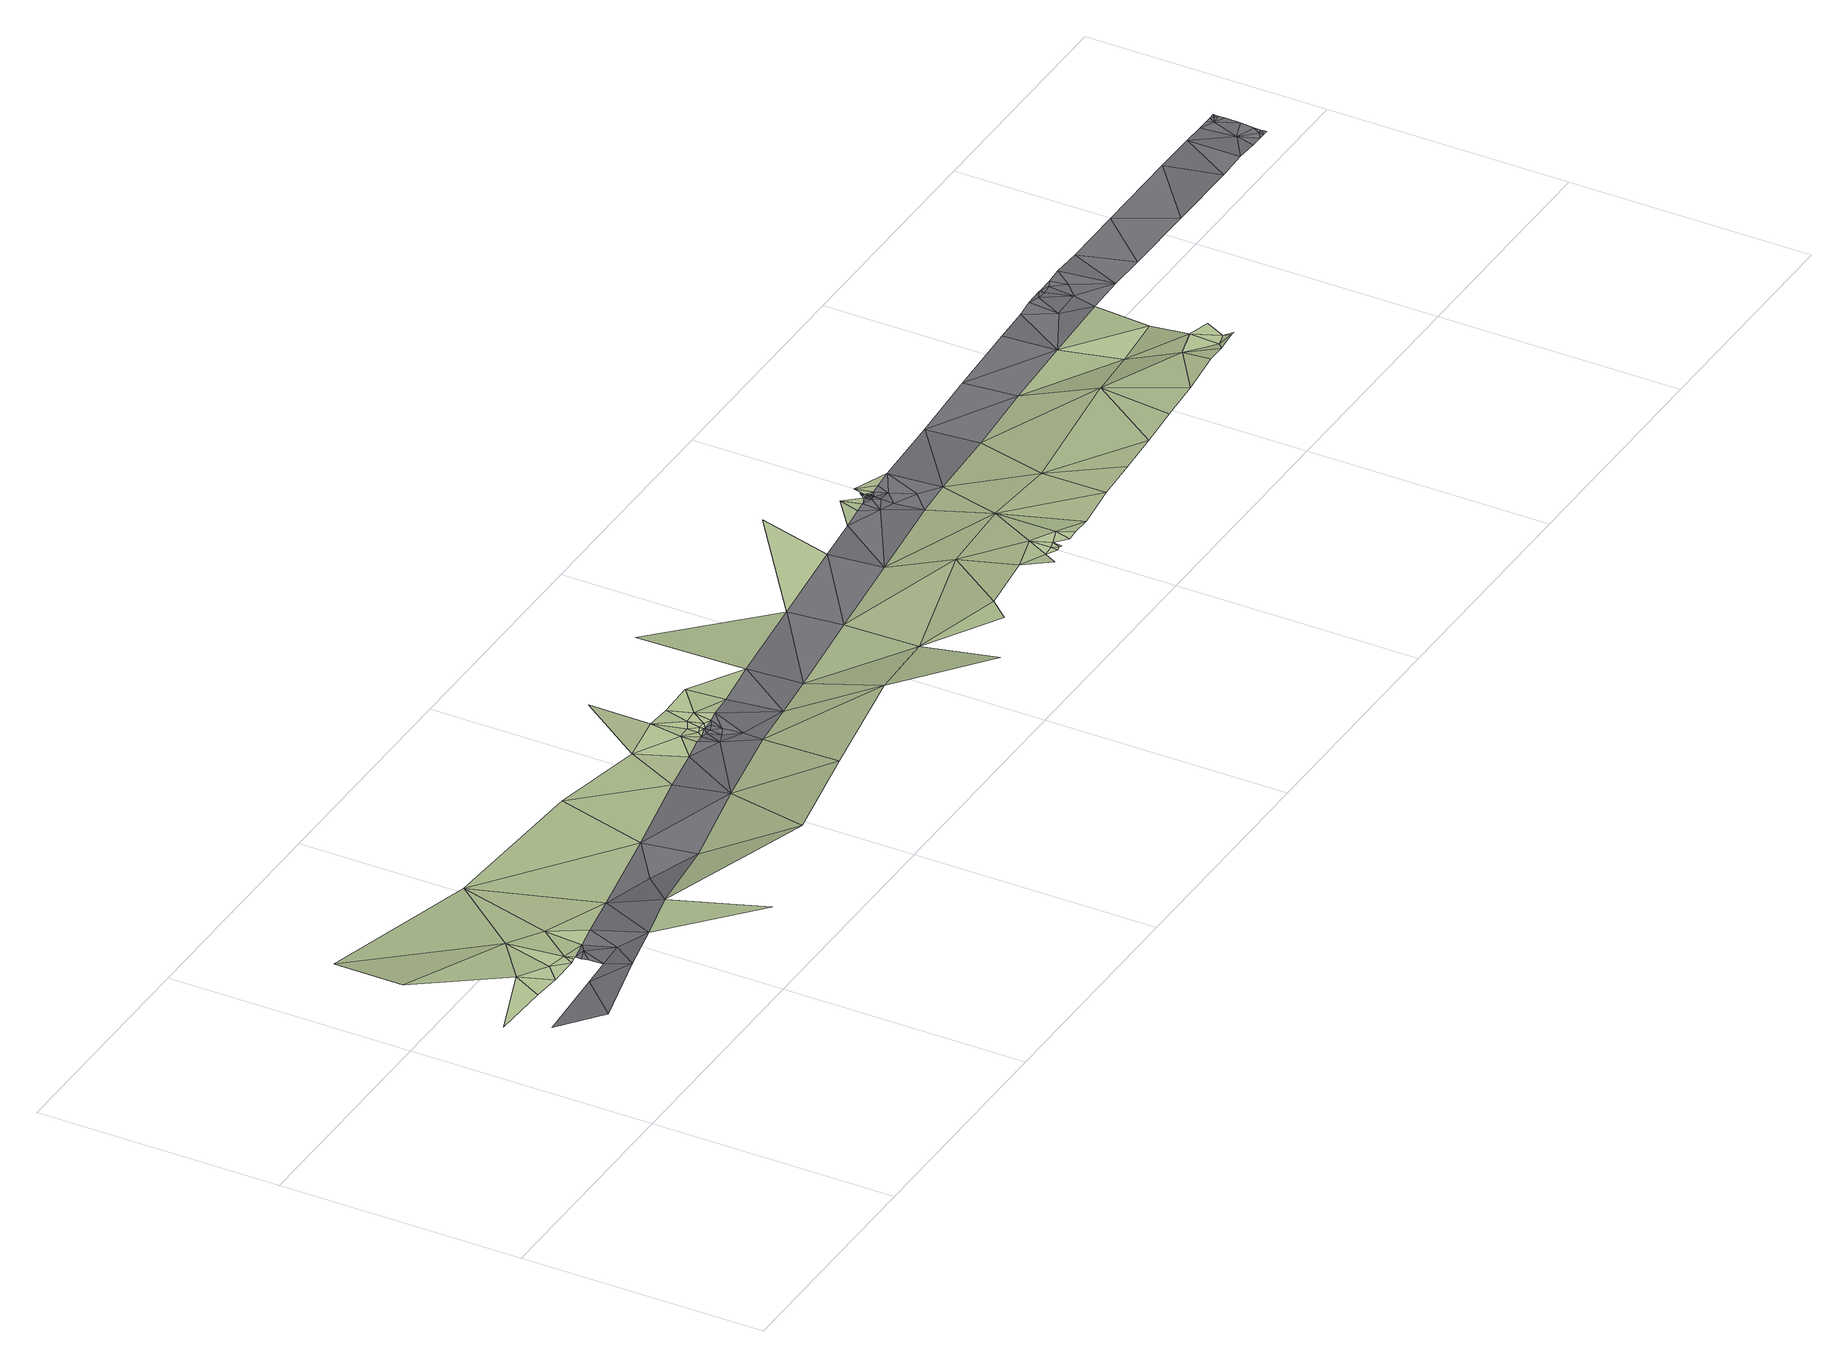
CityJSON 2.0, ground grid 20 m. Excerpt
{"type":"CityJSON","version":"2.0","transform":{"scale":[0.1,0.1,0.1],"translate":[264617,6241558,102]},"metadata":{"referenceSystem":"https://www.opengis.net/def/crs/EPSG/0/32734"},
"CityObjects":{
"road1":{"type":"Road","attributes":{"highway":"primary","name":"Philip Kgosana Drive","surface":"asphalt","lanes":2,"width":4.4,"oneway":"yes"},"geometry":[{"type":"MultiSurface","lod":"1","boundaries":[[[0,1,2]],[[2,1,3]],[[4,2,3]],[[4,5,6]],[[7,6,5]],[[7,5,8]],[[3,9,4]],[[5,4,9]],[[10,8,5]],[[3,11,9]],[[10,5,9]],[[9,12,10]],[[9,11,12]],[[11,13,12]],[[14,13,11]],[[14,15,13]],[[15,14,16]],[[17,13,15]],[[17,15,16]],[[17,16,18]],[[17,18,19]],[[19,18,20]],[[18,21,20]],[[18,22,21]],[[23,20,21]],[[21,24,23]],[[25,24,21]],[[25,21,26]],[[26,21,27]],[[22,27,21]],[[28,24,25]],[[29,25,26]],[[25,29,28]],[[30,29,26]],[[30,26,27]],[[31,28,29]],[[31,29,32]],[[30,32,29]],[[33,31,32]],[[30,33,32]],[[27,34,30]],[[27,22,35]],[[34,33,30]],[[27,35,34]],[[34,35,36]],[[35,37,36]],[[35,38,37]],[[38,39,37]],[[39,38,40]],[[40,41,39]],[[41,40,42]],[[41,42,43]],[[42,44,43]],[[44,42,45]],[[46,43,44]],[[46,44,47]],[[48,47,44]],[[44,45,49]],[[50,48,44]],[[49,50,44]],[[51,47,48]],[[52,51,48]],[[53,52,48]],[[54,48,50]],[[53,48,55]],[[55,48,54]],[[56,52,53]],[[55,57,53]],[[57,56,53]]]}]},
"terrain1":{"type":"TINRelief","geometry":[{"type":"CompositeSurface","lod":"1","boundaries":[[[58,59,60]],[[59,61,60]],[[62,60,61]],[[60,63,64]],[[65,62,61]],[[63,60,62]],[[66,62,65]],[[63,67,64]],[[65,68,66]],[[62,66,63]],[[8,66,68]],[[8,10,66]],[[66,69,63]],[[66,10,69]],[[10,12,69]],[[70,67,63]],[[70,63,69]],[[12,13,69]],[[11,71,14]],[[69,13,70]],[[13,17,70]],[[14,72,16]],[[70,17,73]],[[16,72,18]],[[17,19,73]],[[72,74,18]],[[75,73,19]],[[75,19,20]],[[22,18,74]],[[20,76,75]],[[20,23,76]],[[77,75,76]],[[24,76,23]],[[78,76,24]],[[74,79,22]],[[80,75,77]],[[76,78,81]],[[81,77,76]],[[78,24,28]],[[78,82,81]],[[82,78,28]],[[77,81,83]],[[82,28,31]],[[81,82,83]],[[31,84,82]],[[83,82,84]],[[33,84,31]],[[77,83,85]],[[84,86,83]],[[33,86,84]],[[85,83,86]],[[33,34,86]],[[22,79,35]],[[36,86,34]],[[85,86,87]],[[86,36,87]],[[79,38,35]],[[36,37,87]],[[38,79,88]],[[79,89,88]],[[40,38,88]],[[90,37,39]],[[91,88,92]],[[88,93,40]],[[91,93,88]],[[93,91,94]],[[93,42,40]],[[95,96,94]],[[39,41,97]],[[94,98,93]],[[94,96,98]],[[96,99,100]],[[96,100,98]],[[101,100,99]],[[101,102,100]],[[103,102,101]],[[98,100,102]],[[102,104,98]],[[105,42,93]],[[102,106,104]],[[105,93,98]],[[107,104,106]],[[104,105,98]],[[107,108,104]],[[104,108,105]],[[105,45,42]],[[109,105,108]],[[43,46,110]],[[110,46,47]],[[110,47,111]],[[47,51,111]],[[45,105,112]],[[52,111,51]],[[111,52,113]],[[114,105,109]],[[52,56,113]],[[111,113,115]],[[116,113,56]],[[116,56,117]],[[113,116,115]],[[117,118,116]],[[118,119,116]],[[120,115,116]],[[116,119,120]],[[119,121,120]],[[121,122,120]],[[112,105,114]],[[120,122,123]],[[124,123,122]],[[109,125,114]],[[123,124,126]],[[114,125,127]],[[128,112,114]],[[127,129,114]],[[128,114,129]],[[130,129,127]],[[128,129,131]],[[132,129,130]],[[129,132,133]],[[129,134,131]],[[133,132,135]],[[129,133,134]],[[131,134,136]],[[135,137,133]],[[133,137,138]],[[139,134,133]],[[133,138,139]],[[138,137,140]],[[138,141,139]],[[141,138,140]],[[142,141,140]],[[143,136,134]],[[144,139,141]],[[143,134,139]],[[145,136,143]]]}]},
"road2":{"type":"Road","attributes":{"highway":"primary","name":"Philip Kgosana Drive","surface":"asphalt","lanes":2,"width":4.4,"oneway":"yes"},"geometry":[{"type":"MultiSurface","lod":"1","boundaries":[[[146,126,124]],[[117,56,118]],[[119,118,147]],[[57,147,56]],[[148,149,150]],[[151,152,153]],[[154,155,156]],[[112,157,126]],[[158,159,145]],[[156,160,154]],[[161,155,162]],[[163,45,112]],[[124,122,146]],[[118,56,147]],[[57,55,147]],[[164,165,151]],[[166,167,168]],[[169,170,171]],[[49,146,50]],[[146,122,172]],[[173,160,156]],[[146,172,50]],[[154,166,174]],[[55,54,172]],[[172,121,119]],[[174,166,168]],[[172,147,55]],[[147,172,119]],[[167,148,150]],[[149,148,175]],[[150,168,167]],[[154,174,176]],[[160,173,177]],[[151,165,160]],[[177,151,160]],[[153,164,151]],[[165,178,160]],[[177,152,151]],[[169,179,170]],[[180,131,136]],[[50,172,54]],[[122,121,172]],[[162,181,161]],[[162,155,154]],[[182,162,154]],[[178,183,160]],[[154,176,182]],[[182,184,162]],[[185,181,184]],[[184,181,162]],[[186,187,188]],[[179,189,170]],[[157,131,180]],[[158,187,171]],[[159,158,189]],[[186,169,171]],[[190,191,136]],[[158,170,189]],[[171,170,158]],[[179,192,189]],[[190,159,192]],[[189,192,159]],[[49,163,146]],[[146,163,126]],[[160,183,154]],[[166,154,183]],[[149,175,193]],[[187,186,171]],[[193,158,145]],[[188,187,193]],[[190,136,159]],[[136,145,159]],[[175,188,193]],[[158,193,187]],[[45,163,49]],[[126,163,112]],[[180,136,191]],[[131,157,128]],[[157,112,128]]]}]}
},
"vertices":[
[16,91,52],[51,64,52],[85,98,49],[116,79,53],[111,100,49],[119,121,49],[110,112,49],[109,117,49],[109,122,49],[137,103,47],[128,127,47],[156,87,54],[148,131,47],[187,139,45],[197,96,56],[233,128,43],[279,113,42],[271,156,43],[360,130,42],[352,174,40],[393,182,38],[421,172,38],[441,147,36],[413,186,38],[423,188,36],[429,187,36],[432,176,36],[442,164,36],[433,191,36],[434,187,36],[440,180,36],[434,191,36],[440,189,36],[445,192,36],[455,194,36],[483,153,34],[477,197,34],[519,203,34],[525,159,32],[603,215,31],[609,171,30],[687,227,28],[693,183,27],[729,233,26],[759,222,26],[777,195,24],[750,236,26],[760,237,26],[768,234,26],[774,219,24],[772,229,26],[766,238,26],[768,238,26],[770,237,26],[772,234,26],[772,236,26],[771,238,26],[771,237,26],
[1,123,51],[51,122,50],[64,147,50],[76,121,49],[89,133,49],[103,177,47],[36,225,35],[101,121,49],[106,130,49],[69,300,10],[106,122,49],[132,160,46],[165,245,37],[202,10,74],[303,40,76],[297,235,39],[406,65,64],[378,221,37],[415,201,37],[419,228,37],[427,193,36],[510,84,63],[430,285,29],[427,202,36],[433,195,36],[436,207,36],[439,195,36],[441,227,36],[448,208,36],[472,228,36],[593,100,43],[578,25,66],[546,309,12],[647,68,61],[632,51,61],[702,129,46],[699,75,60],[715,54,60],[723,66,58],[707,291,26],[733,85,58],[732,61,58],[733,67,58],[736,62,58],[739,69,58],[738,61,58],[753,74,58],[770,133,45],[749,60,58],[759,61,58],[779,63,55],[819,68,55],[757,254,25],[767,240,26],[810,198,24],[769,240,26],[833,129,44],[771,245,26],[771,240,26],[771,239,26],[772,239,26],[774,239,24],[774,243,24],[776,239,24],[780,239,24],[778,254,23],[789,240,24],[859,72,53],[806,242,24],[899,76,51],[879,204,20],[953,145,43],[939,81,49],[947,210,19],[979,85,47],[1026,117,40],[1026,165,19],[1019,90,47],[1016,215,17],[1039,92,44],[1049,99,40],[1050,124,40],[1059,94,44],[1060,102,40],[1062,94,44],[1073,170,19],[1068,119,40],[1084,221,13],
[784,229,24],[773,238,26],[1194,267,11],[1152,222,12],[1219,223,10],[1351,267,7],[1354,267,7],[1354,268,7],[1338,241,6],[1354,235,6],[1355,247,6],[875,248,20],[1089,241,13],[1061,238,15],[1346,264,7],[1354,230,6],[1350,229,6],[793,210,24],[1354,269,7],[1349,269,7],[1314,269,8],[1274,268,10],[1287,224,8],[1083,265,14],[1082,261,14],[1090,262,14],[775,236,24],[1354,259,7],[1314,225,8],[1138,266,12],[1334,225,6],[1354,264,7],[1344,269,7],[1081,265,14],[944,254,18],[1354,228,6],[1344,225,6],[1334,269,7],[1349,225,6],[1354,225,6],[1097,265,14],[1099,251,14],[1111,266,14],[1073,261,15],[1047,262,15],[1013,259,17],[1064,264,15],[1118,222,13]
]}
